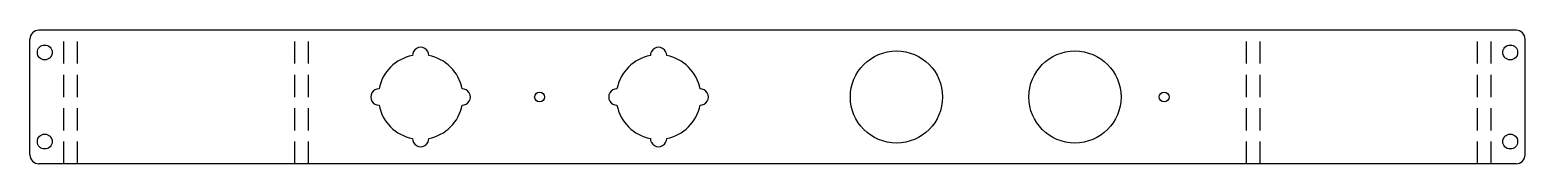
# Model space of a CAD drawing. Header units: millimetres. Extents: x 0 to 503, y 0 to 45.
import ezdxf

# ---------------------------------------------------------------- set-up
doc = ezdxf.new("R2010")
doc.units = ezdxf.units.MM
doc.header["$LTSCALE"] = 15
doc.header["$MEASUREMENT"] = 0
doc.linetypes.add('DASHED', pattern=[0.75, 0.5, -0.25])

msp = doc.modelspace()

# ---------------------------------------------------------------- linework, layer by layer
for p, q in [((0, 3), (0, 42)), ((499.71998, 45), (3, 45)), ((502.71998, 3), (502.71998, 42)), ((499.71998, 0), (3, 0))]:
    msp.add_line(p, q)
at = {"linetype": 'DASHED'}
for p, q in [((11.38, 0), (11.38, 45)), ((16, 0), (16, 45)), ((89.060002, 0), (89.060002, 45)), ((93.680002, 0), (93.680002, 45)), ((409.039978, 0), (409.039978, 45)), ((413.659978, 0), (413.659978, 45)), ((486.71998, 0), (486.71998, 45)), ((491.33998, 0), (491.33998, 45))]:
    msp.add_line(p, q, dxfattribs=at)
for centre, radius in [((5, 37.5), 2.5), ((291.35999, 22.5), 15.5), ((351.35999, 22.5), 15.5), ((497.71998, 37.5), 2.5), ((171.360006, 22.5), 1.65), ((381.35999, 22.5), 1.65), ((5, 7.5), 2.5), ((497.71998, 7.5), 2.5)]:
    msp.add_circle(centre, radius)
for centre, radius, start, end in [((3, 42), 3, 89.999997, 180), ((499.71998, 42), 3, 0, 90.000003), ((131.360006, 22.5), 14.25, 101.126647, 168.873354), ((131.360006, 36.5), 2.75, 359.627947, 180.372049), ((131.360006, 22.5), 14.25, 11.126651, 78.873351), ((211.360006, 22.5), 14.25, 101.126647, 168.873354), ((211.360006, 36.5), 2.75, 359.627947, 180.372049), ((211.360006, 22.5), 14.25, 11.126651, 78.873351), ((117.360006, 22.5), 2.75, 89.627948, 270.372052), ((145.360006, 22.5), 2.75, 269.62795, 90.37205), ((197.360006, 22.5), 2.75, 89.627948, 270.372052), ((225.360006, 22.5), 2.75, 269.62795, 90.37205), ((131.360006, 22.5), 14.25, 191.126646, 258.873353), ((131.360006, 22.5), 14.25, 281.126649, 348.873349), ((211.360006, 22.5), 14.25, 191.126646, 258.873353), ((211.360006, 22.5), 14.25, 281.126649, 348.873349), ((131.360006, 8.5), 2.75, 179.627951, 0.372053), ((211.360006, 8.5), 2.75, 179.627951, 0.372053), ((3, 3), 3, 180, 270.000003), ((499.71998, 3), 3, 269.999997, 0)]:
    msp.add_arc(centre, radius, start, end)

doc.saveas('drawing.dxf')
